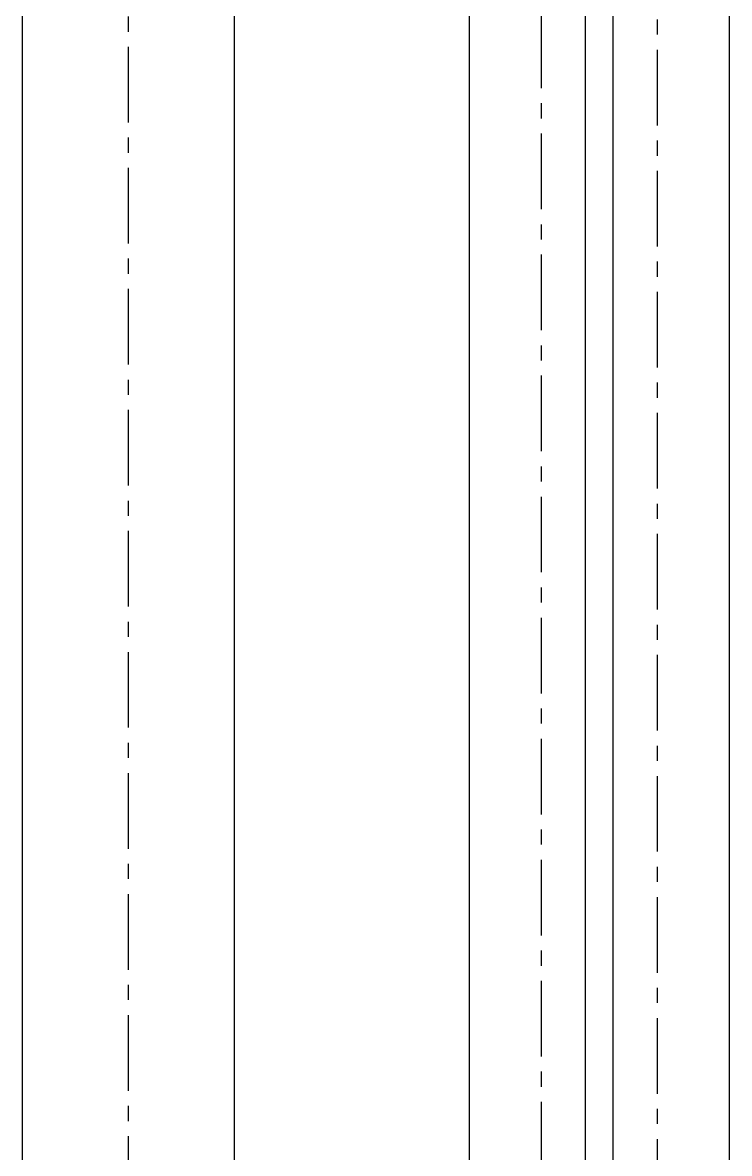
# Model space of a CAD drawing. Header units: inches. Extents: x -883 to 808, y -248 to 1051.
# Drawn here: x -432.22 to -420.55, y -111.34 to -92.65 of the extents above; entities that cross this region are included whole.
import ezdxf

# ---------------------------------------------------------------- set-up
doc = ezdxf.new("R2010")
doc.units = ezdxf.units.IN
doc.header["$MEASUREMENT"] = 0
doc.linetypes.add('CENTER', pattern=[2, 1.25, -0.25, 0.25, -0.25])
for name, color, linetype in [('P-HSD', 1, 'CONTINUOUS'), ('P-LIC', 5, 'CONTINUOUS'), ('P-RV', 193, 'CONTINUOUS')]:
    doc.layers.add(name, color=color, linetype=linetype)

msp = doc.modelspace()

# ---------------------------------------------------------------- linework, layer by layer
at = {"layer": 'P-HSD'}
for p, q in [((-432.21969, -132.30093), (-432.21969, 104.57819)), ((-428.71969, -132.30093), (-428.71969, 104.57819))]:
    msp.add_line(p, q, dxfattribs=at)
at = {"layer": 'P-HSD', "color": 7, "linetype": 'CENTER'}
msp.add_line((-430.46969, -132.30093), (-430.46969, 104.57819), dxfattribs=at)
at = {"layer": 'P-LIC', "color": 7, "linetype": 'CENTER'}
msp.add_line((-421.73369, -132.34993), (-421.73369, 90.58011), dxfattribs=at)
at = {"layer": 'P-LIC'}
for p, q in [((-422.92119, -130.78743), (-422.92119, 89.08011)), ((-420.54619, -130.78743), (-420.54619, 89.08011))]:
    msp.add_line(p, q, dxfattribs=at)
at = {"layer": 'P-RV', "color": 7, "linetype": 'CENTER'}
msp.add_line((-423.65719, 117.51569), (-423.65719, -124.05108), dxfattribs=at)
at = {"layer": 'P-RV'}
for p, q in [((-424.84469, 116.01569), (-424.84469, -122.55108)), ((-422.46969, 116.01569), (-422.46969, -122.48858))]:
    msp.add_line(p, q, dxfattribs=at)

doc.saveas('drawing.dxf')
